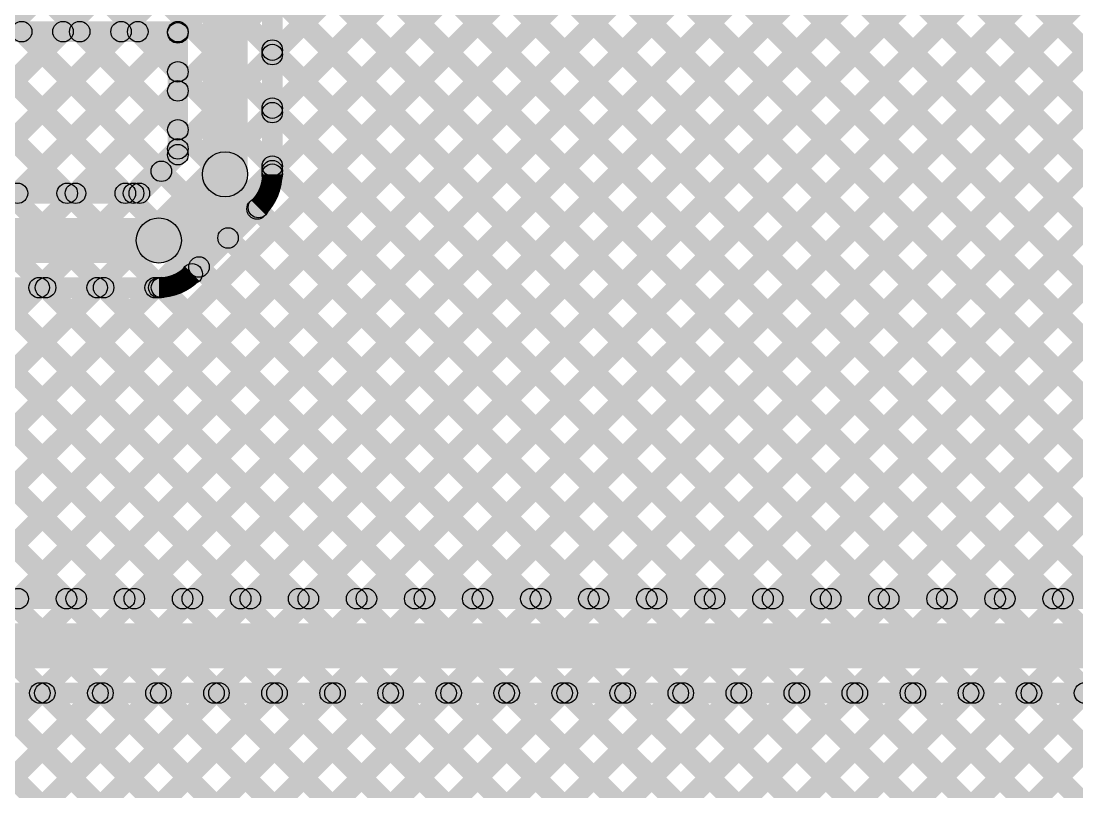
# Model space of a CAD drawing. Header units: millimetres. Extents: x 0.02 to 3.53, y 0 to 2.66.
# Drawn here: x 0.712 to 1.227, y 0.734 to 1.109 of the extents above; entities that cross this region are included whole.
import ezdxf

# ---------------------------------------------------------------- set-up
doc = ezdxf.new("R2010")
doc.units = ezdxf.units.MM
doc.header["$MEASUREMENT"] = 0
for name, color, linetype in [('BottomLayer', 5, 'Continuous'), ('TopLayer', 1, 'Continuous'), ('TopOverlay', 2, 'Continuous'), ('TopPaste', 8, 'Continuous'), ('TopSolder', 216, 'Continuous')]:
    doc.layers.add(name, color=color, linetype=linetype)

# ---------------------------------------------------------------- blocks, each defined once
blk = doc.blocks.new('WS2812B_M____13')
at = {"layer": 'TopLayer'}
for points in [[(-0.09409, 0.05079), (-0.03504, 0.05079), (-0.03504, 0.01142), (-0.09409, 0.01142)], [(0.03504, 0.05079), (0.09409, 0.05079), (0.09409, 0.01142), (0.03504, 0.01142)], [(-0.09409, -0.01142), (-0.03504, -0.01142), (-0.03504, -0.05079), (-0.09409, -0.05079)], [(0.03504, -0.01142), (0.09409, -0.01142), (0.09409, -0.05079), (0.03504, -0.05079)]]:
    blk.add_hatch(color=1, dxfattribs=at).paths.add_polyline_path(points)
at = {"layer": 'TopOverlay'}
h = blk.add_hatch(color=2, dxfattribs=at)
edge = h.paths.add_edge_path()
edge.add_arc((-0.07, 0.07), 0.0025, 0, 360)
h = blk.add_hatch(color=2, dxfattribs=at)
edge = h.paths.add_edge_path()
edge.add_arc((-0.07, 0.07), 0.0025, 0, 360)
for points in [[(-0.07, 0.0675), (-0.07, 0.0725), (0.07, 0.0725), (0.07, 0.0675)], [(-0.0725, 0.07), (-0.0675, 0.07), (-0.0675, 0.06), (-0.0725, 0.06)], [(0.0675, 0.07), (0.0725, 0.07), (0.0725, 0.06), (0.0675, 0.06)], [(-0.0725, -0.06), (-0.0675, -0.06), (-0.0675, -0.07), (-0.0725, -0.07)], [(0.0675, -0.06), (0.0725, -0.06), (0.0725, -0.07), (0.0675, -0.07)], [(-0.07, -0.0725), (-0.07, -0.0675), (0.07, -0.0675), (0.07, -0.0725)]]:
    blk.add_hatch(color=2, dxfattribs=at).paths.add_polyline_path(points)
h = blk.add_hatch(color=2, dxfattribs=at)
edge = h.paths.add_edge_path()
edge.add_arc((0.07, 0.07), 0.0025, 0, 360)
h = blk.add_hatch(color=2, dxfattribs=at)
edge = h.paths.add_edge_path()
edge.add_arc((0.07, 0.07), 0.0025, 0, 360)
h = blk.add_hatch(color=2, dxfattribs=at)
edge = h.paths.add_edge_path()
edge.add_arc((-0.091, 0.061), 0.0025, 0, 360)
h = blk.add_hatch(color=2, dxfattribs=at)
edge = h.paths.add_edge_path()
edge.add_arc((-0.085, 0.061), 0.0025, 0, 360)
h = blk.add_hatch(color=2, dxfattribs=at)
edge = h.paths.add_edge_path()
edge.add_arc((-0.07, 0.06), 0.0025, 0, 360)
h = blk.add_hatch(color=2, dxfattribs=at)
edge = h.paths.add_edge_path()
edge.add_arc((0.07, 0.06), 0.0025, 0, 360)
h = blk.add_hatch(color=2, dxfattribs=at)
edge = h.paths.add_edge_path()
edge.add_arc((-0.07, -0.06), 0.0025, 0, 360)
h = blk.add_hatch(color=2, dxfattribs=at)
edge = h.paths.add_edge_path()
edge.add_arc((0.07, -0.06), 0.0025, 0, 360)
h = blk.add_hatch(color=2, dxfattribs=at)
edge = h.paths.add_edge_path()
edge.add_arc((-0.07, -0.07), 0.0025, 0, 360)
h = blk.add_hatch(color=2, dxfattribs=at)
edge = h.paths.add_edge_path()
edge.add_arc((-0.07, -0.07), 0.0025, 0, 360)
h = blk.add_hatch(color=2, dxfattribs=at)
edge = h.paths.add_edge_path()
edge.add_arc((0.07, -0.07), 0.0025, 0, 360)
h = blk.add_hatch(color=2, dxfattribs=at)
edge = h.paths.add_edge_path()
edge.add_arc((0.07, -0.07), 0.0025, 0, 360)
at = {"layer": 'TopPaste'}
for points in [[(-0.09409, 0.05079), (-0.03504, 0.05079), (-0.03504, 0.01142), (-0.09409, 0.01142)], [(0.03504, 0.05079), (0.09409, 0.05079), (0.09409, 0.01142), (0.03504, 0.01142)], [(-0.09409, -0.01142), (-0.03504, -0.01142), (-0.03504, -0.05079), (-0.09409, -0.05079)], [(0.03504, -0.01142), (0.09409, -0.01142), (0.09409, -0.05079), (0.03504, -0.05079)]]:
    blk.add_hatch(color=8, dxfattribs=at).paths.add_polyline_path(points)
at = {"layer": 'TopSolder'}
for points in [[(-0.09809, 0.05479), (-0.03104, 0.05479), (-0.03104, 0.00742), (-0.09809, 0.00742)], [(0.03104, 0.05479), (0.09809, 0.05479), (0.09809, 0.00742), (0.03104, 0.00742)], [(-0.09809, -0.00742), (-0.03104, -0.00742), (-0.03104, -0.05479), (-0.09809, -0.05479)], [(0.03104, -0.00742), (0.09809, -0.00742), (0.09809, -0.05479), (0.03104, -0.05479)]]:
    blk.add_hatch(color=216, dxfattribs=at).paths.add_polyline_path(points)
at = {"layer": 'TopOverlay', "const_width": 0.005}
blk.add_lwpolyline([(-0.085, 0.061, 1), (-0.091, 0.061, 1)], format="xyb", close=True, dxfattribs=at)
at = {"layer": 'TopOverlay'}
for centre in [(-0.07, 0.07), (-0.07, 0.07), (0.07, 0.07), (0.07, 0.07), (-0.091, 0.061), (-0.085, 0.061), (-0.07, 0.06), (0.07, 0.06), (-0.07, -0.06), (0.07, -0.06), (-0.07, -0.07), (-0.07, -0.07), (0.07, -0.07), (0.07, -0.07)]:
    blk.add_circle(centre, 0.0025, dxfattribs=at)

msp = doc.modelspace()

# ---------------------------------------------------------------- hatches: boundary and pattern name
at = {"layer": 'BottomLayer'}
for points in [[(0.65773, 0.82438), (0.65066, 0.83145), (1.20148, 1.38228), (1.20855, 1.3752)], [(0.68601, 0.82438), (0.67894, 0.83145), (1.22977, 1.38228), (1.23684, 1.3752)], [(0.7143, 0.82438), (0.70722, 0.83145), (1.25805, 1.38228), (1.26512, 1.3752)], [(0.74258, 0.82438), (0.73551, 0.83145), (1.28634, 1.38228), (1.29341, 1.3752)], [(0.77086, 0.82438), (0.76379, 0.83145), (1.31462, 1.38228), (1.32169, 1.3752)], [(0.79915, 0.82438), (0.79208, 0.83145), (1.3429, 1.38228), (1.34997, 1.3752)], [(0.82743, 0.82438), (0.82036, 0.83145), (1.37119, 1.38228), (1.37826, 1.3752)], [(0.82743, 0.82438), (0.82036, 0.83145), (1.37119, 1.38228), (1.37826, 1.3752)], [(0.8305, 1.3752), (0.83757, 1.38228), (1.38839, 0.83145), (1.38132, 0.82438)], [(0.83813, 1.08963), (0.83106, 1.0967), (1.11663, 1.38228), (1.1237, 1.3752)], [(0.83813, 1.03306), (0.83106, 1.04013), (1.1732, 1.38228), (1.18027, 1.3752)], [(0.83813, 1.06135), (0.83106, 1.06842), (1.14491, 1.38228), (1.15198, 1.3752)], [(0.85878, 1.3752), (0.86585, 1.38228), (1.41668, 0.83145), (1.40961, 0.82438)], [(0.88706, 1.3752), (0.89414, 1.38228), (1.44496, 0.83145), (1.43789, 0.82438)], [(0.91535, 1.3752), (0.92242, 1.38228), (1.47325, 0.83145), (1.46618, 0.82438)], [(0.94363, 1.3752), (0.9507, 1.38228), (1.50153, 0.83145), (1.49446, 0.82438)], [(0.85572, 0.82438), (0.84865, 0.83145), (1.39087, 1.37367), (1.39794, 1.3666)], [(0.8308, 1.34662), (0.83787, 1.35369), (1.36011, 0.83145), (1.35304, 0.82438)], [(0.82259, 1.03483), (0.80059, 1.03483), (0.80059, 1.3431), (0.82259, 1.3431)], [(0.884, 0.82438), (0.87693, 0.83145), (1.39087, 1.34539), (1.39794, 1.33832)], [(0.83959, 1.03483), (0.82959, 1.03483), (0.82959, 1.33694), (0.83959, 1.33694)], [(0.83106, 1.31808), (0.83813, 1.32515), (1.33183, 0.83145), (1.32475, 0.82438)], [(0.91229, 0.82438), (0.90521, 0.83145), (1.39087, 1.3171), (1.39794, 1.31003)], [(0.83106, 1.28979), (0.83813, 1.29686), (1.30354, 0.83145), (1.29647, 0.82438)], [(0.94057, 0.82438), (0.9335, 0.83145), (1.39087, 1.28882), (1.39794, 1.28175)], [(0.83106, 1.26151), (0.83813, 1.26858), (1.27526, 0.83145), (1.26819, 0.82438)], [(0.96885, 0.82438), (0.96178, 0.83145), (1.39087, 1.26054), (1.39794, 1.25347)], [(0.83106, 1.23322), (0.83813, 1.2403), (1.24697, 0.83145), (1.2399, 0.82438)], [(0.99714, 0.82438), (0.99007, 0.83145), (1.39087, 1.23225), (1.39794, 1.22518)], [(0.83106, 1.20494), (0.83813, 1.21201), (1.21869, 0.83145), (1.21162, 0.82438)], [(1.02542, 0.82438), (1.01835, 0.83145), (1.39087, 1.20397), (1.39794, 1.1969)], [(0.83106, 1.17666), (0.83813, 1.18373), (1.1904, 0.83145), (1.18333, 0.82438)], [(1.05371, 0.82438), (1.04664, 0.83145), (1.39087, 1.17568), (1.39794, 1.16861)], [(0.83106, 1.14837), (0.83813, 1.15544), (1.16212, 0.83145), (1.15505, 0.82438)], [(1.08199, 0.82438), (1.07492, 0.83145), (1.39087, 1.1474), (1.39794, 1.14033)], [(0.83106, 1.12009), (0.83813, 1.12716), (1.13384, 0.83145), (1.12676, 0.82438)], [(1.11028, 0.82438), (1.1032, 0.83145), (1.39087, 1.11911), (1.39794, 1.11204)], [(0.65737, 1.02202), (0.6503, 1.02909), (0.72908, 1.10787), (0.73615, 1.1008)], [(0.65966, 1.09933), (0.65966, 1.10933), (0.78859, 1.10933), (0.78859, 1.09933)], [(0.68566, 1.02202), (0.67859, 1.02909), (0.75737, 1.10787), (0.76444, 1.1008)], [(0.68064, 1.1008), (0.68771, 1.10787), (0.76649, 1.02909), (0.75942, 1.02202)], [(0.71394, 1.02202), (0.70687, 1.02909), (0.78506, 1.10727), (0.79213, 1.1002)], [(0.70893, 1.1008), (0.716, 1.10787), (0.78405, 1.03982), (0.77697, 1.03275)], [(0.73721, 1.1008), (0.74428, 1.10787), (0.79213, 1.06002), (0.78506, 1.05295)], [(0.76549, 1.1008), (0.77257, 1.10787), (0.79213, 1.08831), (0.78506, 1.08123)], [(0.65536, 1.0978), (0.66243, 1.10487), (0.73821, 1.02909), (0.73114, 1.02202)], [(0.79359, 1.04436), (0.78359, 1.04436), (0.78359, 1.10433), (0.79359, 1.10433)], [(0.83106, 1.0918), (0.83813, 1.09887), (1.10555, 0.83145), (1.09848, 0.82438)], [(1.13856, 0.82438), (1.13149, 0.83145), (1.39846, 1.09842), (1.40553, 1.09135)], [(1.16684, 0.82438), (1.15977, 0.83145), (1.42674, 1.09842), (1.43381, 1.09135)], [(1.19513, 0.82438), (1.18806, 0.83145), (1.45503, 1.09842), (1.4621, 1.09135)], [(1.22341, 0.82438), (1.21634, 0.83145), (1.48331, 1.09842), (1.49038, 1.09135)], [(0.74223, 1.02202), (0.73516, 1.02909), (0.78506, 1.07899), (0.79213, 1.07191)], [(0.83106, 1.06352), (0.83813, 1.07059), (1.07727, 0.83145), (1.0702, 0.82438)], [(0.77051, 1.02202), (0.76344, 1.02909), (0.78506, 1.0507), (0.79213, 1.04363)], [(0.77332, 1.02202), (0.76624, 1.02909), (0.78506, 1.0479), (0.79213, 1.04083)], [(0.78709, 0.99477), (0.77153, 1.01033), (0.80381, 1.04261), (0.81937, 1.02706)], [(0.83106, 1.03523), (0.83813, 1.04231), (1.04898, 0.83145), (1.04191, 0.82438)], [(0.61633, 1.02055), (0.61633, 1.03055), (0.76978, 1.03055), (0.76978, 1.02055)], [(0.79911, 0.98275), (0.79204, 0.98982), (0.82432, 1.02211), (0.83139, 1.01504)], [(0.82364, 1.01436), (0.83072, 1.02143), (1.0207, 0.83145), (1.01363, 0.82438)], [(0.59033, 0.99155), (0.59033, 1.01355), (0.77931, 1.01355), (0.77931, 0.99155)], [(0.8095, 1.00022), (0.81657, 1.00729), (0.99241, 0.83145), (0.98534, 0.82438)], [(0.79536, 0.98608), (0.80243, 0.99315), (0.96413, 0.83145), (0.95706, 0.82438)], [(0.57287, 0.82438), (0.5658, 0.83145), (0.71744, 0.98309), (0.72451, 0.97602)], [(0.57845, 0.97672), (0.58552, 0.98379), (0.73786, 0.83145), (0.73078, 0.82438)], [(0.60116, 0.82438), (0.59409, 0.83145), (0.74572, 0.98309), (0.7528, 0.97602)], [(0.59649, 0.97455), (0.59649, 0.98455), (0.77931, 0.98455), (0.77931, 0.97455)], [(0.60743, 0.97602), (0.6145, 0.98309), (0.76614, 0.83145), (0.75907, 0.82438)], [(0.62944, 0.82438), (0.62237, 0.83145), (0.77401, 0.98309), (0.78108, 0.97602)], [(0.63571, 0.97602), (0.64279, 0.98309), (0.79442, 0.83145), (0.78735, 0.82438)], [(0.664, 0.97602), (0.67107, 0.98309), (0.82271, 0.83145), (0.81564, 0.82438)], [(0.69228, 0.97602), (0.69935, 0.98309), (0.85099, 0.83145), (0.84392, 0.82438)], [(0.72057, 0.97602), (0.72764, 0.98309), (0.87928, 0.83145), (0.87221, 0.82438)], [(0.74885, 0.97602), (0.75592, 0.98309), (0.90756, 0.83145), (0.90049, 0.82438)], [(0.7771, 0.97605), (0.78417, 0.98313), (0.93585, 0.83145), (0.92877, 0.82438)], [(0.33687, 0.82291), (0.33687, 0.83291), (1.7238, 0.83291), (1.7238, 0.82291)], [(0.32734, 0.79391), (0.32734, 0.81591), (1.7238, 0.81591), (1.7238, 0.79391)], [(0.10354, 0.10048), (0.09646, 0.10755), (0.77436, 0.78545), (0.78143, 0.77838)], [(0.10354, 0.10048), (0.09646, 0.10755), (0.77436, 0.78545), (0.78143, 0.77838)], [(0.10354, 0.12877), (0.09646, 0.13584), (0.74608, 0.78545), (0.75315, 0.77838)], [(0.10354, 0.15705), (0.09646, 0.16412), (0.71779, 0.78545), (0.72486, 0.77838)], [(0.1278, 0.09646), (0.12073, 0.10354), (0.80265, 0.78545), (0.80972, 0.77838)], [(0.15609, 0.09646), (0.14902, 0.10354), (0.83093, 0.78545), (0.838, 0.77838)], [(0.18437, 0.09646), (0.1773, 0.10354), (0.85921, 0.78545), (0.86629, 0.77838)], [(0.21266, 0.09646), (0.20559, 0.10354), (0.8875, 0.78545), (0.89457, 0.77838)], [(0.24094, 0.09646), (0.23387, 0.10354), (0.91578, 0.78545), (0.92285, 0.77838)], [(0.26922, 0.09646), (0.26215, 0.10354), (0.94407, 0.78545), (0.95114, 0.77838)], [(0.29751, 0.09646), (0.29044, 0.10354), (0.97235, 0.78545), (0.97942, 0.77838)], [(0.32579, 0.09646), (0.31872, 0.10354), (1.00064, 0.78545), (1.00771, 0.77838)], [(0.32734, 0.77691), (0.32734, 0.78691), (1.71427, 0.78691), (1.71427, 0.77691)], [(0.35408, 0.09646), (0.34701, 0.10354), (1.02892, 0.78545), (1.03599, 0.77838)], [(0.38236, 0.09646), (0.37529, 0.10354), (1.0572, 0.78545), (1.06428, 0.77838)], [(0.41065, 0.09646), (0.40358, 0.10354), (1.08549, 0.78545), (1.09256, 0.77838)], [(0.43893, 0.09646), (0.43186, 0.10354), (1.11377, 0.78545), (1.12084, 0.77838)], [(0.46721, 0.09646), (0.46014, 0.10354), (1.14206, 0.78545), (1.14913, 0.77838)], [(0.4955, 0.09646), (0.48843, 0.10354), (1.17034, 0.78545), (1.17741, 0.77838)], [(0.52378, 0.09646), (0.51671, 0.10354), (1.19863, 0.78545), (1.2057, 0.77838)], [(0.55207, 0.09646), (0.545, 0.10354), (1.22691, 0.78545), (1.23398, 0.77838)], [(0.58035, 0.09646), (0.57328, 0.10354), (1.25519, 0.78545), (1.26227, 0.77838)], [(0.66365, 0.77838), (0.67072, 0.78545), (1.35263, 0.10354), (1.34556, 0.09646)], [(0.69193, 0.77838), (0.699, 0.78545), (1.38092, 0.10354), (1.37384, 0.09646)], [(0.72022, 0.77838), (0.72729, 0.78545), (1.4092, 0.10354), (1.40213, 0.09646)], [(0.7485, 0.77838), (0.75557, 0.78545), (1.43748, 0.10354), (1.43041, 0.09646)], [(0.77678, 0.77838), (0.78386, 0.78545), (1.46577, 0.10354), (1.4587, 0.09646)], [(0.80507, 0.77838), (0.81214, 0.78545), (1.49405, 0.10354), (1.48698, 0.09646)], [(0.83335, 0.77838), (0.84042, 0.78545), (1.52234, 0.10354), (1.51527, 0.09646)], [(0.86164, 0.77838), (0.86871, 0.78545), (1.55062, 0.10354), (1.54355, 0.09646)], [(0.88992, 0.77838), (0.89699, 0.78545), (1.57891, 0.10354), (1.57183, 0.09646)], [(0.91821, 0.77838), (0.92528, 0.78545), (1.60719, 0.10354), (1.60012, 0.09646)], [(0.94649, 0.77838), (0.95356, 0.78545), (1.62525, 0.11376), (1.61818, 0.10668)], [(0.97477, 0.77838), (0.98185, 0.78545), (1.64257, 0.12472), (1.6355, 0.11765)], [(1.00306, 0.77838), (1.01013, 0.78545), (1.64257, 0.153), (1.6355, 0.14593)], [(1.03134, 0.77838), (1.03841, 0.78545), (1.64257, 0.18129), (1.6355, 0.17422)], [(1.05963, 0.77838), (1.0667, 0.78545), (1.64257, 0.20957), (1.6355, 0.2025)], [(1.08791, 0.77838), (1.09498, 0.78545), (1.64257, 0.23786), (1.6355, 0.23079)], [(1.1162, 0.77838), (1.12327, 0.78545), (1.64257, 0.26614), (1.6355, 0.25907)], [(1.14448, 0.77838), (1.15155, 0.78545), (1.64257, 0.29443), (1.6355, 0.28735)], [(1.17276, 0.77838), (1.17984, 0.78545), (1.64257, 0.32271), (1.6355, 0.31564)], [(1.20105, 0.77838), (1.20812, 0.78545), (1.64257, 0.35099), (1.6355, 0.34392)]]:
    msp.add_hatch(color=5, dxfattribs=at).paths.add_polyline_path(points)
h = msp.add_hatch(color=5, dxfattribs=at)
edge = h.paths.add_edge_path()
edge.add_arc((0.71246, 1.10433), 0.005, 0, 360)
h = msp.add_hatch(color=5, dxfattribs=at)
edge = h.paths.add_edge_path()
edge.add_arc((0.73262, 1.10433), 0.005, 0, 360)
h = msp.add_hatch(color=5, dxfattribs=at)
edge = h.paths.add_edge_path()
edge.add_arc((0.74075, 1.10433), 0.005, 0, 360)
h = msp.add_hatch(color=5, dxfattribs=at)
edge = h.paths.add_edge_path()
edge.add_arc((0.7609, 1.10433), 0.005, 0, 360)
h = msp.add_hatch(color=5, dxfattribs=at)
edge = h.paths.add_edge_path()
edge.add_arc((0.76903, 1.10433), 0.005, 0, 360)
h = msp.add_hatch(color=5, dxfattribs=at)
edge = h.paths.add_edge_path()
edge.add_arc((0.78859, 1.10433), 0.005, 0, 360)
h = msp.add_hatch(color=5, dxfattribs=at)
edge = h.paths.add_edge_path()
edge.add_arc((0.78859, 1.10433), 0.005, 0, 360)
h = msp.add_hatch(color=5, dxfattribs=at)
edge = h.paths.add_edge_path()
edge.add_arc((0.78859, 1.10373), 0.005, 0, 360)
h = msp.add_hatch(color=5, dxfattribs=at)
edge = h.paths.add_edge_path()
edge.add_arc((0.83459, 1.09534), 0.005, 0, 360)
h = msp.add_hatch(color=5, dxfattribs=at)
edge = h.paths.add_edge_path()
edge.add_arc((0.83459, 1.09317), 0.005, 0, 360)
h = msp.add_hatch(color=5, dxfattribs=at)
edge = h.paths.add_edge_path()
edge.add_arc((0.78859, 1.08477), 0.005, 0, 360)
h = msp.add_hatch(color=5, dxfattribs=at)
edge = h.paths.add_edge_path()
edge.add_arc((0.78859, 1.07545), 0.005, 0, 360)
h = msp.add_hatch(color=5, dxfattribs=at)
edge = h.paths.add_edge_path()
edge.add_arc((0.83459, 1.06705), 0.005, 0, 360)
h = msp.add_hatch(color=5, dxfattribs=at)
edge = h.paths.add_edge_path()
edge.add_arc((0.83459, 1.06488), 0.005, 0, 360)
h = msp.add_hatch(color=5, dxfattribs=at)
edge = h.paths.add_edge_path()
edge.add_arc((0.78859, 1.05649), 0.005, 0, 360)
h = msp.add_hatch(color=5, dxfattribs=at)
edge = h.paths.add_edge_path()
edge.add_arc((0.78859, 1.04717), 0.005, 0, 360)
h = msp.add_hatch(color=5, dxfattribs=at)
edge = h.paths.add_edge_path()
edge.add_arc((0.78859, 1.04436), 0.005, 0, 360)
h = msp.add_hatch(color=5, dxfattribs=at)
edge = h.paths.add_edge_path()
edge.add_arc((0.78859, 1.04436), 0.005, 0, 360)
h = msp.add_hatch(color=5, dxfattribs=at)
edge = h.paths.add_edge_path()
edge.add_arc((0.81159, 1.03483), 0.011, 0, 360)
h = msp.add_hatch(color=5, dxfattribs=at)
edge = h.paths.add_edge_path()
edge.add_arc((0.81159, 1.03483), 0.011, 0, 360)
h = msp.add_hatch(color=5, dxfattribs=at)
edge = h.paths.add_edge_path()
edge.add_arc((0.78051, 1.03628), 0.005, 0, 360)
h = msp.add_hatch(color=5, dxfattribs=at)
edge = h.paths.add_edge_path()
edge.add_arc((0.83459, 1.03877), 0.005, 0, 360)
h = msp.add_hatch(color=5, dxfattribs=at)
edge = h.paths.add_edge_path()
edge.add_arc((0.83459, 1.0366), 0.005, 0, 360)
h = msp.add_hatch(color=5, dxfattribs=at)
edge = h.paths.add_edge_path()
edge.add_arc((0.83459, 1.03483), 0.005, 0, 360)
h = msp.add_hatch(color=5, dxfattribs=at)
edge = h.paths.add_edge_path()
edge.add_arc((0.83459, 1.03483), 0.005, 0, 360)
h = msp.add_hatch(color=5, dxfattribs=at)
edge = h.paths.add_edge_path()
edge.add_arc((0.83459, 1.03483), 0.005, 0, 360)
h = msp.add_hatch(color=5, dxfattribs=at)
edge = h.paths.add_edge_path()
edge.add_arc((0.71041, 1.02555), 0.005, 0, 360)
h = msp.add_hatch(color=5, dxfattribs=at)
edge = h.paths.add_edge_path()
edge.add_arc((0.73467, 1.02555), 0.005, 0, 360)
h = msp.add_hatch(color=5, dxfattribs=at)
edge = h.paths.add_edge_path()
edge.add_arc((0.73869, 1.02555), 0.005, 0, 360)
h = msp.add_hatch(color=5, dxfattribs=at)
edge = h.paths.add_edge_path()
edge.add_arc((0.76296, 1.02555), 0.005, 0, 360)
h = msp.add_hatch(color=5, dxfattribs=at)
edge = h.paths.add_edge_path()
edge.add_arc((0.76698, 1.02555), 0.005, 0, 360)
h = msp.add_hatch(color=5, dxfattribs=at)
edge = h.paths.add_edge_path()
edge.add_arc((0.76978, 1.02555), 0.005, 0, 360)
h = msp.add_hatch(color=5, dxfattribs=at)
edge = h.paths.add_edge_path()
edge.add_arc((0.76978, 1.02555), 0.005, 0, 360)
h = msp.add_hatch(color=5, dxfattribs=at)
edge = h.paths.add_edge_path()
edge.add_arc((0.82718, 1.0179), 0.005, 0, 360)
h = msp.add_hatch(color=5, dxfattribs=at)
edge = h.paths.add_edge_path()
edge.add_arc((0.82785, 1.01857), 0.005, 0, 360)
h = msp.add_hatch(color=5, dxfattribs=at)
edge = h.paths.add_edge_path()
edge.add_arc((0.82785, 1.01857), 0.005, 0, 360)
h = msp.add_hatch(color=5, dxfattribs=at)
edge = h.paths.add_edge_path()
edge.add_arc((0.82785, 1.01857), 0.005, 0, 360)
h = msp.add_hatch(color=5, dxfattribs=at)
edge = h.paths.add_edge_path()
edge.add_arc((0.77931, 1.00255), 0.011, 0, 360)
h = msp.add_hatch(color=5, dxfattribs=at)
edge = h.paths.add_edge_path()
edge.add_arc((0.77931, 1.00255), 0.011, 0, 360)
h = msp.add_hatch(color=5, dxfattribs=at)
edge = h.paths.add_edge_path()
edge.add_arc((0.81304, 1.00375), 0.005, 0, 360)
h = msp.add_hatch(color=5, dxfattribs=at)
edge = h.paths.add_edge_path()
edge.add_arc((0.7989, 0.98961), 0.005, 0, 360)
h = msp.add_hatch(color=5, dxfattribs=at)
edge = h.paths.add_edge_path()
edge.add_arc((0.79557, 0.98629), 0.005, 0, 360)
h = msp.add_hatch(color=5, dxfattribs=at)
edge = h.paths.add_edge_path()
edge.add_arc((0.79557, 0.98629), 0.005, 0, 360)
h = msp.add_hatch(color=5, dxfattribs=at)
edge = h.paths.add_edge_path()
edge.add_arc((0.79557, 0.98629), 0.005, 0, 360)
h = msp.add_hatch(color=5, dxfattribs=at)
edge = h.paths.add_edge_path()
edge.add_arc((0.72098, 0.97955), 0.005, 0, 360)
h = msp.add_hatch(color=5, dxfattribs=at)
edge = h.paths.add_edge_path()
edge.add_arc((0.7241, 0.97955), 0.005, 0, 360)
h = msp.add_hatch(color=5, dxfattribs=at)
edge = h.paths.add_edge_path()
edge.add_arc((0.74926, 0.97955), 0.005, 0, 360)
h = msp.add_hatch(color=5, dxfattribs=at)
edge = h.paths.add_edge_path()
edge.add_arc((0.75239, 0.97955), 0.005, 0, 360)
h = msp.add_hatch(color=5, dxfattribs=at)
edge = h.paths.add_edge_path()
edge.add_arc((0.77754, 0.97955), 0.005, 0, 360)
h = msp.add_hatch(color=5, dxfattribs=at)
edge = h.paths.add_edge_path()
edge.add_arc((0.77931, 0.97955), 0.005, 0, 360)
h = msp.add_hatch(color=5, dxfattribs=at)
edge = h.paths.add_edge_path()
edge.add_arc((0.77931, 0.97955), 0.005, 0, 360)
h = msp.add_hatch(color=5, dxfattribs=at)
edge = h.paths.add_edge_path()
edge.add_arc((0.77931, 0.97955), 0.005, 0, 360)
h = msp.add_hatch(color=5, dxfattribs=at)
edge = h.paths.add_edge_path()
edge.add_arc((0.78063, 0.97959), 0.005, 0, 360)
h = msp.add_hatch(color=5, dxfattribs=at)
edge = h.paths.add_edge_path()
edge.add_arc((0.71076, 0.82791), 0.005, 0, 360)
h = msp.add_hatch(color=5, dxfattribs=at)
edge = h.paths.add_edge_path()
edge.add_arc((0.73432, 0.82791), 0.005, 0, 360)
h = msp.add_hatch(color=5, dxfattribs=at)
edge = h.paths.add_edge_path()
edge.add_arc((0.73904, 0.82791), 0.005, 0, 360)
h = msp.add_hatch(color=5, dxfattribs=at)
edge = h.paths.add_edge_path()
edge.add_arc((0.7626, 0.82791), 0.005, 0, 360)
h = msp.add_hatch(color=5, dxfattribs=at)
edge = h.paths.add_edge_path()
edge.add_arc((0.76733, 0.82791), 0.005, 0, 360)
h = msp.add_hatch(color=5, dxfattribs=at)
edge = h.paths.add_edge_path()
edge.add_arc((0.79089, 0.82791), 0.005, 0, 360)
h = msp.add_hatch(color=5, dxfattribs=at)
edge = h.paths.add_edge_path()
edge.add_arc((0.79561, 0.82791), 0.005, 0, 360)
h = msp.add_hatch(color=5, dxfattribs=at)
edge = h.paths.add_edge_path()
edge.add_arc((0.81917, 0.82791), 0.005, 0, 360)
h = msp.add_hatch(color=5, dxfattribs=at)
edge = h.paths.add_edge_path()
edge.add_arc((0.8239, 0.82791), 0.005, 0, 360)
h = msp.add_hatch(color=5, dxfattribs=at)
edge = h.paths.add_edge_path()
edge.add_arc((0.8239, 0.82791), 0.005, 0, 360)
h = msp.add_hatch(color=5, dxfattribs=at)
edge = h.paths.add_edge_path()
edge.add_arc((0.84746, 0.82791), 0.005, 0, 360)
h = msp.add_hatch(color=5, dxfattribs=at)
edge = h.paths.add_edge_path()
edge.add_arc((0.85218, 0.82791), 0.005, 0, 360)
h = msp.add_hatch(color=5, dxfattribs=at)
edge = h.paths.add_edge_path()
edge.add_arc((0.87574, 0.82791), 0.005, 0, 360)
h = msp.add_hatch(color=5, dxfattribs=at)
edge = h.paths.add_edge_path()
edge.add_arc((0.88047, 0.82791), 0.005, 0, 360)
h = msp.add_hatch(color=5, dxfattribs=at)
edge = h.paths.add_edge_path()
edge.add_arc((0.90403, 0.82791), 0.005, 0, 360)
h = msp.add_hatch(color=5, dxfattribs=at)
edge = h.paths.add_edge_path()
edge.add_arc((0.90875, 0.82791), 0.005, 0, 360)
h = msp.add_hatch(color=5, dxfattribs=at)
edge = h.paths.add_edge_path()
edge.add_arc((0.93231, 0.82791), 0.005, 0, 360)
h = msp.add_hatch(color=5, dxfattribs=at)
edge = h.paths.add_edge_path()
edge.add_arc((0.93703, 0.82791), 0.005, 0, 360)
h = msp.add_hatch(color=5, dxfattribs=at)
edge = h.paths.add_edge_path()
edge.add_arc((0.96059, 0.82791), 0.005, 0, 360)
h = msp.add_hatch(color=5, dxfattribs=at)
edge = h.paths.add_edge_path()
edge.add_arc((0.96532, 0.82791), 0.005, 0, 360)
h = msp.add_hatch(color=5, dxfattribs=at)
edge = h.paths.add_edge_path()
edge.add_arc((0.98888, 0.82791), 0.005, 0, 360)
h = msp.add_hatch(color=5, dxfattribs=at)
edge = h.paths.add_edge_path()
edge.add_arc((0.9936, 0.82791), 0.005, 0, 360)
h = msp.add_hatch(color=5, dxfattribs=at)
edge = h.paths.add_edge_path()
edge.add_arc((1.01716, 0.82791), 0.005, 0, 360)
h = msp.add_hatch(color=5, dxfattribs=at)
edge = h.paths.add_edge_path()
edge.add_arc((1.02189, 0.82791), 0.005, 0, 360)
h = msp.add_hatch(color=5, dxfattribs=at)
edge = h.paths.add_edge_path()
edge.add_arc((1.04545, 0.82791), 0.005, 0, 360)
h = msp.add_hatch(color=5, dxfattribs=at)
edge = h.paths.add_edge_path()
edge.add_arc((1.05017, 0.82791), 0.005, 0, 360)
h = msp.add_hatch(color=5, dxfattribs=at)
edge = h.paths.add_edge_path()
edge.add_arc((1.07373, 0.82791), 0.005, 0, 360)
h = msp.add_hatch(color=5, dxfattribs=at)
edge = h.paths.add_edge_path()
edge.add_arc((1.07846, 0.82791), 0.005, 0, 360)
h = msp.add_hatch(color=5, dxfattribs=at)
edge = h.paths.add_edge_path()
edge.add_arc((1.10202, 0.82791), 0.005, 0, 360)
h = msp.add_hatch(color=5, dxfattribs=at)
edge = h.paths.add_edge_path()
edge.add_arc((1.10674, 0.82791), 0.005, 0, 360)
h = msp.add_hatch(color=5, dxfattribs=at)
edge = h.paths.add_edge_path()
edge.add_arc((1.1303, 0.82791), 0.005, 0, 360)
h = msp.add_hatch(color=5, dxfattribs=at)
edge = h.paths.add_edge_path()
edge.add_arc((1.13502, 0.82791), 0.005, 0, 360)
h = msp.add_hatch(color=5, dxfattribs=at)
edge = h.paths.add_edge_path()
edge.add_arc((1.15858, 0.82791), 0.005, 0, 360)
h = msp.add_hatch(color=5, dxfattribs=at)
edge = h.paths.add_edge_path()
edge.add_arc((1.16331, 0.82791), 0.005, 0, 360)
h = msp.add_hatch(color=5, dxfattribs=at)
edge = h.paths.add_edge_path()
edge.add_arc((1.18687, 0.82791), 0.005, 0, 360)
h = msp.add_hatch(color=5, dxfattribs=at)
edge = h.paths.add_edge_path()
edge.add_arc((1.19159, 0.82791), 0.005, 0, 360)
h = msp.add_hatch(color=5, dxfattribs=at)
edge = h.paths.add_edge_path()
edge.add_arc((1.21515, 0.82791), 0.005, 0, 360)
h = msp.add_hatch(color=5, dxfattribs=at)
edge = h.paths.add_edge_path()
edge.add_arc((1.21988, 0.82791), 0.005, 0, 360)
h = msp.add_hatch(color=5, dxfattribs=at)
edge = h.paths.add_edge_path()
edge.add_arc((0.72133, 0.78191), 0.005, 0, 360)
h = msp.add_hatch(color=5, dxfattribs=at)
edge = h.paths.add_edge_path()
edge.add_arc((0.72375, 0.78191), 0.005, 0, 360)
h = msp.add_hatch(color=5, dxfattribs=at)
edge = h.paths.add_edge_path()
edge.add_arc((0.74961, 0.78191), 0.005, 0, 360)
h = msp.add_hatch(color=5, dxfattribs=at)
edge = h.paths.add_edge_path()
edge.add_arc((0.75204, 0.78191), 0.005, 0, 360)
h = msp.add_hatch(color=5, dxfattribs=at)
edge = h.paths.add_edge_path()
edge.add_arc((0.7779, 0.78191), 0.005, 0, 360)
h = msp.add_hatch(color=5, dxfattribs=at)
edge = h.paths.add_edge_path()
edge.add_arc((0.7779, 0.78191), 0.005, 0, 360)
h = msp.add_hatch(color=5, dxfattribs=at)
edge = h.paths.add_edge_path()
edge.add_arc((0.78032, 0.78191), 0.005, 0, 360)
h = msp.add_hatch(color=5, dxfattribs=at)
edge = h.paths.add_edge_path()
edge.add_arc((0.80618, 0.78191), 0.005, 0, 360)
h = msp.add_hatch(color=5, dxfattribs=at)
edge = h.paths.add_edge_path()
edge.add_arc((0.8086, 0.78191), 0.005, 0, 360)
h = msp.add_hatch(color=5, dxfattribs=at)
edge = h.paths.add_edge_path()
edge.add_arc((0.83447, 0.78191), 0.005, 0, 360)
h = msp.add_hatch(color=5, dxfattribs=at)
edge = h.paths.add_edge_path()
edge.add_arc((0.83689, 0.78191), 0.005, 0, 360)
h = msp.add_hatch(color=5, dxfattribs=at)
edge = h.paths.add_edge_path()
edge.add_arc((0.86275, 0.78191), 0.005, 0, 360)
h = msp.add_hatch(color=5, dxfattribs=at)
edge = h.paths.add_edge_path()
edge.add_arc((0.86517, 0.78191), 0.005, 0, 360)
h = msp.add_hatch(color=5, dxfattribs=at)
edge = h.paths.add_edge_path()
edge.add_arc((0.89103, 0.78191), 0.005, 0, 360)
h = msp.add_hatch(color=5, dxfattribs=at)
edge = h.paths.add_edge_path()
edge.add_arc((0.89346, 0.78191), 0.005, 0, 360)
h = msp.add_hatch(color=5, dxfattribs=at)
edge = h.paths.add_edge_path()
edge.add_arc((0.91932, 0.78191), 0.005, 0, 360)
h = msp.add_hatch(color=5, dxfattribs=at)
edge = h.paths.add_edge_path()
edge.add_arc((0.92174, 0.78191), 0.005, 0, 360)
h = msp.add_hatch(color=5, dxfattribs=at)
edge = h.paths.add_edge_path()
edge.add_arc((0.9476, 0.78191), 0.005, 0, 360)
h = msp.add_hatch(color=5, dxfattribs=at)
edge = h.paths.add_edge_path()
edge.add_arc((0.95003, 0.78191), 0.005, 0, 360)
h = msp.add_hatch(color=5, dxfattribs=at)
edge = h.paths.add_edge_path()
edge.add_arc((0.97589, 0.78191), 0.005, 0, 360)
h = msp.add_hatch(color=5, dxfattribs=at)
edge = h.paths.add_edge_path()
edge.add_arc((0.97831, 0.78191), 0.005, 0, 360)
h = msp.add_hatch(color=5, dxfattribs=at)
edge = h.paths.add_edge_path()
edge.add_arc((1.00417, 0.78191), 0.005, 0, 360)
h = msp.add_hatch(color=5, dxfattribs=at)
edge = h.paths.add_edge_path()
edge.add_arc((1.00659, 0.78191), 0.005, 0, 360)
h = msp.add_hatch(color=5, dxfattribs=at)
edge = h.paths.add_edge_path()
edge.add_arc((1.03246, 0.78191), 0.005, 0, 360)
h = msp.add_hatch(color=5, dxfattribs=at)
edge = h.paths.add_edge_path()
edge.add_arc((1.03488, 0.78191), 0.005, 0, 360)
h = msp.add_hatch(color=5, dxfattribs=at)
edge = h.paths.add_edge_path()
edge.add_arc((1.06074, 0.78191), 0.005, 0, 360)
h = msp.add_hatch(color=5, dxfattribs=at)
edge = h.paths.add_edge_path()
edge.add_arc((1.06316, 0.78191), 0.005, 0, 360)
h = msp.add_hatch(color=5, dxfattribs=at)
edge = h.paths.add_edge_path()
edge.add_arc((1.08902, 0.78191), 0.005, 0, 360)
h = msp.add_hatch(color=5, dxfattribs=at)
edge = h.paths.add_edge_path()
edge.add_arc((1.09145, 0.78191), 0.005, 0, 360)
h = msp.add_hatch(color=5, dxfattribs=at)
edge = h.paths.add_edge_path()
edge.add_arc((1.11731, 0.78191), 0.005, 0, 360)
h = msp.add_hatch(color=5, dxfattribs=at)
edge = h.paths.add_edge_path()
edge.add_arc((1.11973, 0.78191), 0.005, 0, 360)
h = msp.add_hatch(color=5, dxfattribs=at)
edge = h.paths.add_edge_path()
edge.add_arc((1.14559, 0.78191), 0.005, 0, 360)
h = msp.add_hatch(color=5, dxfattribs=at)
edge = h.paths.add_edge_path()
edge.add_arc((1.14802, 0.78191), 0.005, 0, 360)
h = msp.add_hatch(color=5, dxfattribs=at)
edge = h.paths.add_edge_path()
edge.add_arc((1.17388, 0.78191), 0.005, 0, 360)
h = msp.add_hatch(color=5, dxfattribs=at)
edge = h.paths.add_edge_path()
edge.add_arc((1.1763, 0.78191), 0.005, 0, 360)
h = msp.add_hatch(color=5, dxfattribs=at)
edge = h.paths.add_edge_path()
edge.add_arc((1.20216, 0.78191), 0.005, 0, 360)
h = msp.add_hatch(color=5, dxfattribs=at)
edge = h.paths.add_edge_path()
edge.add_arc((1.20458, 0.78191), 0.005, 0, 360)
h = msp.add_hatch(color=5, dxfattribs=at)
edge = h.paths.add_edge_path()
edge.add_arc((1.23045, 0.78191), 0.005, 0, 360)
at = {"layer": 'TopLayer'}
for points in [[(0.10354, 0.46818), (0.09646, 0.47525), (1.42008, 1.79886), (1.42715, 1.79179)], [(0.10354, 0.43989), (0.09646, 0.44696), (1.42764, 1.77814), (1.43471, 1.77107)], [(0.10354, 0.41161), (0.09646, 0.41868), (1.45593, 1.77814), (1.463, 1.77107)], [(0.10354, 0.38332), (0.09646, 0.3904), (1.4839, 1.77783), (1.49097, 1.77076)], [(0.66468, 1.05761), (0.65761, 1.06468), (1.37107, 1.77814), (1.37814, 1.77107)], [(0.09646, 1.65669), (0.10354, 1.66376), (1.65354, 0.11376), (1.64647, 0.10668)], [(0.10354, 0.35504), (0.09646, 0.36211), (1.24185, 1.5075), (1.24892, 1.50043)], [(0.10354, 0.32676), (0.09646, 0.33383), (1.24757, 1.48493), (1.25464, 1.47786)], [(0.63985, 1.45272), (0.64692, 1.45979), (2.00317, 0.10354), (1.9961, 0.09646)], [(0.87099, 1.44784), (0.87807, 1.45492), (2.22944, 0.10354), (2.22237, 0.09646)], [(0.86091, 1.42965), (0.86798, 1.43672), (2.20116, 0.10354), (2.19409, 0.09646)], [(0.10354, 0.29847), (0.09646, 0.30554), (1.21852, 1.4276), (1.22559, 1.42053)], [(0.83996, 1.42231), (0.84703, 1.42938), (2.17288, 0.10354), (2.16581, 0.09646)], [(0.83106, 1.40293), (0.83813, 1.41), (2.14459, 0.10354), (2.13752, 0.09646)], [(0.09646, 1.40213), (0.10354, 1.4092), (1.4092, 0.10354), (1.40213, 0.09646)], [(0.66931, 1.39497), (0.67638, 1.40204), (1.97489, 0.10354), (1.96781, 0.09646)], [(0.10354, 0.27019), (0.09646, 0.27726), (1.21852, 1.39931), (1.22559, 1.39224)], [(0.09646, 1.37384), (0.10354, 1.38092), (1.38092, 0.10354), (1.37384, 0.09646)], [(0.83106, 1.37465), (0.83813, 1.38172), (2.11631, 0.10354), (2.10924, 0.09646)], [(0.10354, 0.2419), (0.09646, 0.24897), (1.21852, 1.37103), (1.22559, 1.36396)], [(0.68188, 1.35411), (0.68895, 1.36118), (1.9466, 0.10354), (1.93953, 0.09646)], [(0.83106, 1.34636), (0.83813, 1.35343), (2.08802, 0.10354), (2.08095, 0.09646)], [(0.09646, 1.34556), (0.10354, 1.35263), (1.35263, 0.10354), (1.34556, 0.09646)], [(0.10354, 0.21362), (0.09646, 0.22069), (1.21852, 1.34274), (1.22559, 1.33567)], [(0.82563, 1.3235), (0.8327, 1.33057), (2.05974, 0.10354), (2.05267, 0.09646)], [(0.69039, 1.31732), (0.69746, 1.32439), (1.91832, 0.10354), (1.91125, 0.09646)], [(0.80488, 1.31597), (0.81195, 1.32304), (2.03145, 0.10354), (2.02438, 0.09646)], [(0.10354, 0.18533), (0.09646, 0.19241), (1.21852, 1.31446), (1.22559, 1.30739)], [(0.10354, 0.15705), (0.09646, 0.16412), (1.21852, 1.28618), (1.22559, 1.2791)], [(0.10354, 0.12877), (0.09646, 0.13584), (1.21852, 1.25789), (1.22559, 1.25082)], [(0.74454, 1.23489), (0.75161, 1.24196), (1.87686, 0.11671), (1.86979, 0.10964)], [(0.10354, 0.10048), (0.09646, 0.10755), (1.21852, 1.22961), (1.22559, 1.22254)], [(0.10354, 0.10048), (0.09646, 0.10755), (1.21852, 1.22961), (1.22559, 1.22254)], [(0.74108, 1.21006), (0.74816, 1.21713), (1.85299, 0.11229), (1.84592, 0.10522)], [(0.1278, 0.09646), (0.12073, 0.10354), (1.21852, 1.20132), (1.22559, 1.19425)], [(0.73387, 1.18899), (0.74094, 1.19606), (1.83346, 0.10354), (1.82639, 0.09646)], [(0.72378, 1.17079), (0.73085, 1.17786), (1.80477, 0.10394), (1.7977, 0.09687)], [(0.15609, 0.09646), (0.14902, 0.10354), (1.21852, 1.17304), (1.22559, 1.16597)], [(0.71369, 1.1526), (0.72076, 1.15967), (1.76721, 0.11322), (1.76014, 0.10615)], [(0.6377, 1.14374), (0.64477, 1.15081), (1.68182, 0.11376), (1.67475, 0.10668)], [(0.18437, 0.09646), (0.1773, 0.10354), (1.22101, 1.14725), (1.22808, 1.14018)], [(0.70361, 1.1344), (0.71068, 1.14147), (1.74665, 0.1055), (1.73958, 0.09843)], [(0.21266, 0.09646), (0.20559, 0.10354), (1.23435, 1.1323), (1.24142, 1.12523)], [(0.69352, 1.1162), (0.70059, 1.12327), (1.71011, 0.11376), (1.70304, 0.10668)], [(0.24094, 0.09646), (0.23387, 0.10354), (1.24849, 1.11816), (1.25557, 1.11109)], [(0.26922, 0.09646), (0.26215, 0.10354), (1.26277, 1.10416), (1.26985, 1.09709)], [(0.29751, 0.09646), (0.29044, 0.10354), (1.2863, 1.0994), (1.29338, 1.09233)], [(0.32579, 0.09646), (0.31872, 0.10354), (1.31459, 1.0994), (1.32166, 1.09233)], [(0.35408, 0.09646), (0.34701, 0.10354), (1.34287, 1.0994), (1.34994, 1.09233)], [(0.38236, 0.09646), (0.37529, 0.10354), (1.37116, 1.0994), (1.37823, 1.09233)], [(0.41065, 0.09646), (0.40358, 0.10354), (1.39944, 1.0994), (1.40651, 1.09233)], [(0.43893, 0.09646), (0.43186, 0.10354), (1.42773, 1.0994), (1.4348, 1.09233)], [(0.46721, 0.09646), (0.46014, 0.10354), (1.45601, 1.0994), (1.46308, 1.09233)], [(0.4955, 0.09646), (0.48843, 0.10354), (1.48429, 1.0994), (1.49137, 1.09233)], [(0.52378, 0.09646), (0.51671, 0.10354), (1.51258, 1.0994), (1.51965, 1.09233)], [(0.55207, 0.09646), (0.545, 0.10354), (1.54086, 1.0994), (1.54793, 1.09233)], [(0.58035, 0.09646), (0.57328, 0.10354), (1.56915, 1.0994), (1.57622, 1.09233)], [(0.66105, 1.06382), (0.66812, 1.07089), (1.62525, 0.11376), (1.61818, 0.10668)], [(0.65096, 1.04562), (0.65804, 1.05269), (1.60719, 0.10354), (1.60012, 0.09646)], [(0.64088, 1.02742), (0.64795, 1.03449), (1.57891, 0.10354), (1.57183, 0.09646)], [(0.63079, 1.00922), (0.63786, 1.0163), (1.55062, 0.10354), (1.54355, 0.09646)], [(0.5287, 0.99818), (0.53577, 1.00525), (1.43748, 0.10354), (1.43041, 0.09646)], [(0.61322, 0.99851), (0.62029, 1.00559), (1.52234, 0.10354), (1.51527, 0.09646)], [(0.60241, 0.98104), (0.60948, 0.98811), (1.49405, 0.10354), (1.48698, 0.09646)], [(0.57845, 0.97672), (0.58552, 0.98379), (1.46577, 0.10354), (1.4587, 0.09646)]]:
    msp.add_hatch(color=1, dxfattribs=at).paths.add_polyline_path(points)

# ---------------------------------------------------------------- linework, layer by layer
at = {"layer": 'BottomLayer', "const_width": 0.01}
for points in [[(0.83459, 1.03483, -0.198912), (0.82785, 1.01857)], [(0.83459, 1.03483, -0.198912), (0.82785, 1.01857)], [(0.79557, 0.98629, -0.198912), (0.77931, 0.97955)], [(0.79557, 0.98629, -0.198912), (0.77931, 0.97955)]]:
    msp.add_lwpolyline(points, format="xyb", dxfattribs=at)
at = {"layer": 'BottomLayer'}
for centre, radius in [((0.71246, 1.10433), 0.005), ((0.73262, 1.10433), 0.005), ((0.74075, 1.10433), 0.005), ((0.7609, 1.10433), 0.005), ((0.76903, 1.10433), 0.005), ((0.78859, 1.10433), 0.005), ((0.78859, 1.10433), 0.005), ((0.78859, 1.10373), 0.005), ((0.83459, 1.09534), 0.005), ((0.83459, 1.09317), 0.005), ((0.78859, 1.08477), 0.005), ((0.78859, 1.07545), 0.005), ((0.83459, 1.06705), 0.005), ((0.83459, 1.06488), 0.005), ((0.78859, 1.05649), 0.005), ((0.78859, 1.04717), 0.005), ((0.78859, 1.04436), 0.005), ((0.78859, 1.04436), 0.005), ((0.81159, 1.03483), 0.011), ((0.81159, 1.03483), 0.011), ((0.78051, 1.03628), 0.005), ((0.83459, 1.03877), 0.005), ((0.83459, 1.0366), 0.005), ((0.83459, 1.03483), 0.005), ((0.83459, 1.03483), 0.005), ((0.83459, 1.03483), 0.005), ((0.71041, 1.02555), 0.005), ((0.73467, 1.02555), 0.005), ((0.73869, 1.02555), 0.005), ((0.76296, 1.02555), 0.005), ((0.76698, 1.02555), 0.005), ((0.76978, 1.02555), 0.005), ((0.76978, 1.02555), 0.005), ((0.82718, 1.0179), 0.005), ((0.82785, 1.01857), 0.005), ((0.82785, 1.01857), 0.005), ((0.82785, 1.01857), 0.005), ((0.77931, 1.00255), 0.011), ((0.77931, 1.00255), 0.011), ((0.81304, 1.00375), 0.005), ((0.7989, 0.98961), 0.005), ((0.79557, 0.98629), 0.005), ((0.79557, 0.98629), 0.005), ((0.79557, 0.98629), 0.005), ((0.72098, 0.97955), 0.005), ((0.7241, 0.97955), 0.005), ((0.74926, 0.97955), 0.005), ((0.75239, 0.97955), 0.005), ((0.77754, 0.97955), 0.005), ((0.77931, 0.97955), 0.005), ((0.77931, 0.97955), 0.005), ((0.77931, 0.97955), 0.005), ((0.78063, 0.97959), 0.005), ((0.71076, 0.82791), 0.005), ((0.73432, 0.82791), 0.005), ((0.73904, 0.82791), 0.005), ((0.7626, 0.82791), 0.005), ((0.76733, 0.82791), 0.005), ((0.79089, 0.82791), 0.005), ((0.79561, 0.82791), 0.005), ((0.81917, 0.82791), 0.005), ((0.8239, 0.82791), 0.005), ((0.8239, 0.82791), 0.005), ((0.84746, 0.82791), 0.005), ((0.85218, 0.82791), 0.005), ((0.87574, 0.82791), 0.005), ((0.88047, 0.82791), 0.005), ((0.90403, 0.82791), 0.005), ((0.90875, 0.82791), 0.005), ((0.93231, 0.82791), 0.005), ((0.93703, 0.82791), 0.005), ((0.96059, 0.82791), 0.005), ((0.96532, 0.82791), 0.005), ((0.98888, 0.82791), 0.005), ((0.9936, 0.82791), 0.005), ((1.01716, 0.82791), 0.005), ((1.02189, 0.82791), 0.005), ((1.04545, 0.82791), 0.005), ((1.05017, 0.82791), 0.005), ((1.07373, 0.82791), 0.005), ((1.07846, 0.82791), 0.005), ((1.10202, 0.82791), 0.005), ((1.10674, 0.82791), 0.005), ((1.1303, 0.82791), 0.005), ((1.13502, 0.82791), 0.005), ((1.15858, 0.82791), 0.005), ((1.16331, 0.82791), 0.005), ((1.18687, 0.82791), 0.005), ((1.19159, 0.82791), 0.005), ((1.21515, 0.82791), 0.005), ((1.21988, 0.82791), 0.005), ((0.72133, 0.78191), 0.005), ((0.72375, 0.78191), 0.005), ((0.74961, 0.78191), 0.005), ((0.75204, 0.78191), 0.005), ((0.7779, 0.78191), 0.005), ((0.7779, 0.78191), 0.005), ((0.78032, 0.78191), 0.005), ((0.80618, 0.78191), 0.005), ((0.8086, 0.78191), 0.005), ((0.83447, 0.78191), 0.005), ((0.83689, 0.78191), 0.005), ((0.86275, 0.78191), 0.005), ((0.86517, 0.78191), 0.005), ((0.89103, 0.78191), 0.005), ((0.89346, 0.78191), 0.005), ((0.91932, 0.78191), 0.005), ((0.92174, 0.78191), 0.005), ((0.9476, 0.78191), 0.005), ((0.95003, 0.78191), 0.005), ((0.97589, 0.78191), 0.005), ((0.97831, 0.78191), 0.005), ((1.00417, 0.78191), 0.005), ((1.00659, 0.78191), 0.005), ((1.03246, 0.78191), 0.005), ((1.03488, 0.78191), 0.005), ((1.06074, 0.78191), 0.005), ((1.06316, 0.78191), 0.005), ((1.08902, 0.78191), 0.005), ((1.09145, 0.78191), 0.005), ((1.11731, 0.78191), 0.005), ((1.11973, 0.78191), 0.005), ((1.14559, 0.78191), 0.005), ((1.14802, 0.78191), 0.005), ((1.17388, 0.78191), 0.005), ((1.1763, 0.78191), 0.005), ((1.20216, 0.78191), 0.005), ((1.20458, 0.78191), 0.005), ((1.23045, 0.78191), 0.005)]:
    msp.add_circle(centre, radius, dxfattribs=at)

# ---------------------------------------------------------------- block references
at = {"rotation": 61}
msp.add_blockref('WS2812B_M____13', (0.62836, 1.1315), dxfattribs=at)

doc.saveas('drawing.dxf')
